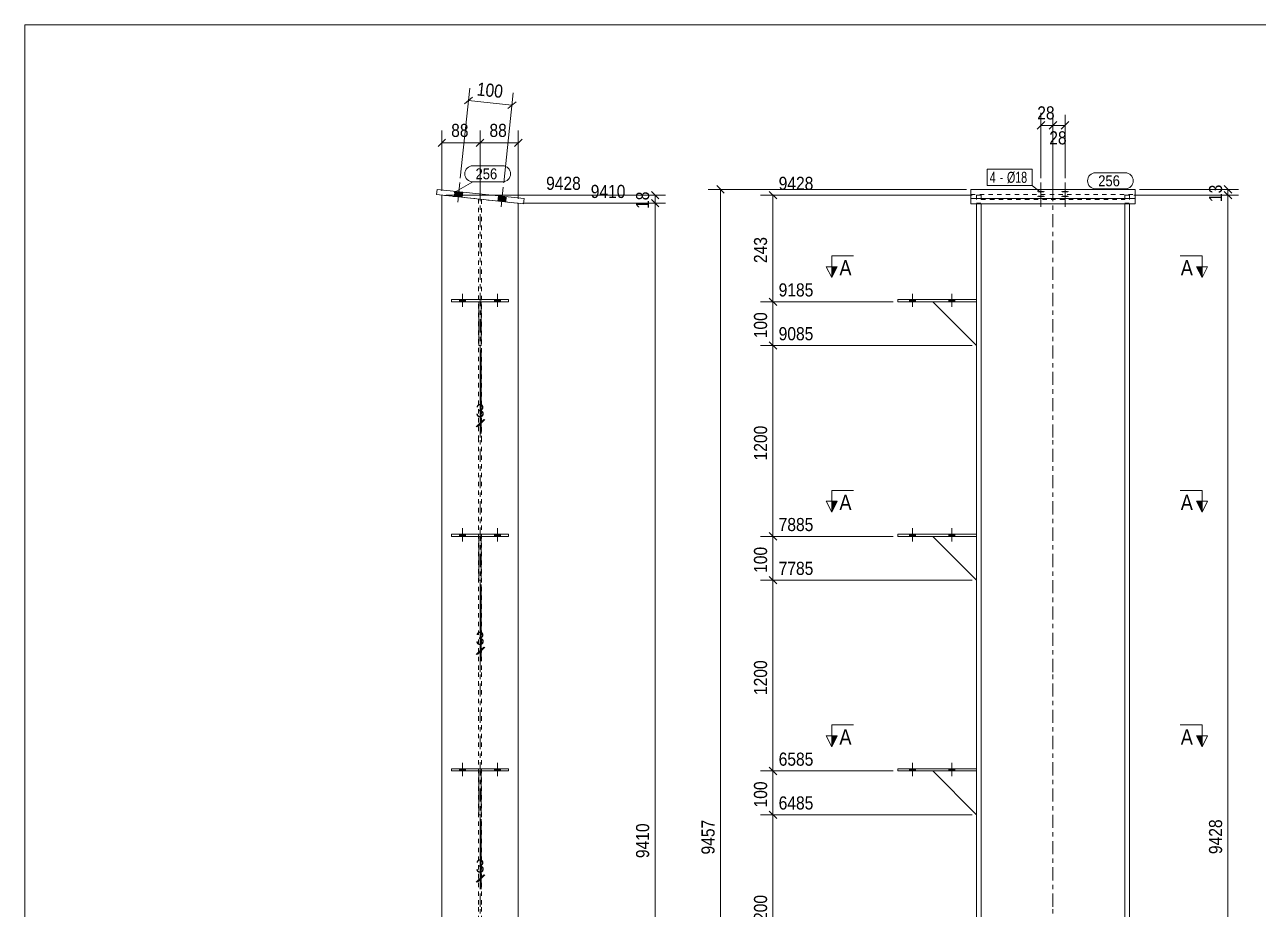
# Model space of a CAD drawing. Header units: millimetres. Extents: x 2 to 579, y 1 to 405.
# Drawn here: x 5 to 287, y 203 to 405 of the extents above; entities that cross this region are included whole.
import ezdxf

# ---------------------------------------------------------------- set-up
doc = ezdxf.new("R2010")
doc.units = ezdxf.units.MM
for name, pattern in [('XKITLINE00', [0]), ('XKITLINE01', [4, 1, -1, 1, -1]), ('XKITLINE03', [6, 3, -1, 1, -1])]:
    doc.linetypes.add(name, pattern=pattern)
for name, color, linetype, lineweight in [('Bolt', 3, 'Continuous', 0), ('BoltMark', 7, 'Continuous', 0), ('Dimensions', 7, 'Continuous', 0), ('DrawingSheet', 5, 'Continuous', 0), ('Part', 2, 'Continuous', 0), ('PartMark', 7, 'Continuous', 0), ('Section', 6, 'Continuous', 0)]:
    doc.layers.add(name, color=color, linetype=linetype, lineweight=lineweight)
doc.styles.add('ARIAL', font='ARIAL.TTF')
doc.styles.add('ARIAL_NARROW', font='ARIALN.TTF')

# ---------------------------------------------------------------- blocks, each defined once
blk = doc.blocks.new('*A2')
at = {"layer": 'Bolt'}
for points in [[(207.23, 341.73), (207.23, 342.23), (208.63, 342.23), (208.63, 341.73)], [(207.23, 341.73), (207.23, 342.23), (208.63, 342.23), (208.63, 341.73)], [(216.23, 341.73), (216.23, 342.23), (217.63, 342.23), (217.63, 341.73)], [(216.23, 341.73), (216.23, 342.23), (217.63, 342.23), (217.63, 341.73)]]:
    blk.add_hatch(color=3, dxfattribs=at).paths.add_polyline_path(points, flags=17)
at = {"layer": 'Bolt', "color": 3, "linetype": 'XKITLINE00', "lineweight": 0}
for p, q in [((207.23, 341.73), (207.23, 342.23)), ((207.23, 341.73), (207.23, 342.23)), ((207.93, 340.57), (207.93, 343.57)), ((207.93, 340.57), (207.93, 343.57)), ((208.63, 341.73), (208.63, 342.23)), ((208.63, 341.73), (208.63, 342.23)), ((216.23, 341.73), (216.23, 342.23)), ((216.23, 341.73), (216.23, 342.23)), ((216.93, 340.57), (216.93, 343.57)), ((216.93, 340.57), (216.93, 343.57)), ((217.63, 341.73), (217.63, 342.23)), ((217.63, 341.73), (217.63, 342.23))]:
    blk.add_line(p, q, dxfattribs=at)
blk = doc.blocks.new('*A3')
at = {"layer": 'Bolt'}
for points in [[(207.23, 288.15), (207.23, 288.65), (208.63, 288.65), (208.63, 288.15)], [(207.23, 288.15), (207.23, 288.65), (208.63, 288.65), (208.63, 288.15)], [(216.23, 288.15), (216.23, 288.65), (217.63, 288.65), (217.63, 288.15)], [(216.23, 288.15), (216.23, 288.65), (217.63, 288.65), (217.63, 288.15)]]:
    blk.add_hatch(color=3, dxfattribs=at).paths.add_polyline_path(points, flags=17)
at = {"layer": 'Bolt', "color": 3, "linetype": 'XKITLINE00', "lineweight": 0}
for p, q in [((207.23, 288.15), (207.23, 288.65)), ((207.23, 288.15), (207.23, 288.65)), ((207.93, 286.99), (207.93, 289.99)), ((207.93, 286.99), (207.93, 289.99)), ((208.63, 288.15), (208.63, 288.65)), ((208.63, 288.15), (208.63, 288.65)), ((216.23, 288.15), (216.23, 288.65)), ((216.23, 288.15), (216.23, 288.65)), ((216.93, 286.99), (216.93, 289.99)), ((216.93, 286.99), (216.93, 289.99)), ((217.63, 288.15), (217.63, 288.65)), ((217.63, 288.15), (217.63, 288.65))]:
    blk.add_line(p, q, dxfattribs=at)
blk = doc.blocks.new('*A4')
at = {"layer": 'Bolt'}
for points in [[(207.23, 234.57), (207.23, 235.07), (208.63, 235.07), (208.63, 234.57)], [(207.23, 234.57), (207.23, 235.07), (208.63, 235.07), (208.63, 234.57)], [(216.23, 234.57), (216.23, 235.07), (217.63, 235.07), (217.63, 234.57)], [(216.23, 234.57), (216.23, 235.07), (217.63, 235.07), (217.63, 234.57)]]:
    blk.add_hatch(color=3, dxfattribs=at).paths.add_polyline_path(points, flags=17)
at = {"layer": 'Bolt', "color": 3, "linetype": 'XKITLINE00', "lineweight": 0}
for p, q in [((207.23, 234.57), (207.23, 235.07)), ((207.23, 234.57), (207.23, 235.07)), ((207.93, 233.41), (207.93, 236.41)), ((207.93, 233.41), (207.93, 236.41)), ((208.63, 234.57), (208.63, 235.07)), ((208.63, 234.57), (208.63, 235.07)), ((216.23, 234.57), (216.23, 235.07)), ((216.23, 234.57), (216.23, 235.07)), ((216.93, 233.41), (216.93, 236.41)), ((216.93, 233.41), (216.93, 236.41)), ((217.63, 234.57), (217.63, 235.07)), ((217.63, 234.57), (217.63, 235.07))]:
    blk.add_line(p, q, dxfattribs=at)
blk = doc.blocks.new('*A7')
at = {"layer": 'Bolt'}
for points in [[(237.24, 366.7), (237.19, 366.7), (237.15, 366.7), (237.1, 366.7), (237.06, 366.7), (237.02, 366.7), (236.98, 366.71), (236.94, 366.71), (236.9, 366.71), (236.86, 366.72), (236.82, 366.72), (236.78, 366.73), (236.74, 366.73), (236.71, 366.74), (236.68, 366.74), (236.64, 366.75), (236.61, 366.75), (236.58, 366.76), (236.56, 366.76), (236.53, 366.77), (236.51, 366.78), (236.49, 366.78), (236.47, 366.79), (236.45, 366.8), (236.43, 366.81), (236.42, 366.81), (236.41, 366.82), (236.4, 366.83), (236.39, 366.84), (236.38, 366.85), (236.38, 366.85), (236.38, 366.86), (236.38, 366.87), (236.38, 366.88), (236.39, 366.89), (236.4, 366.9), (236.41, 366.9), (236.42, 366.91), (236.43, 366.92), (236.45, 366.93), (236.47, 366.93), (236.49, 366.94), (236.51, 366.95), (236.53, 366.95), (236.56, 366.96), (236.58, 366.97), (236.61, 366.97), (236.64, 366.98), (236.68, 366.99), (236.71, 366.99), (236.74, 367), (236.78, 367), (236.82, 367), (236.86, 367.01), (236.9, 367.01), (236.94, 367.02), (236.98, 367.02), (237.02, 367.02), (237.06, 367.02), (237.1, 367.02), (237.15, 367.03), (237.19, 367.03), (237.24, 367.03), (237.28, 367.03), (237.32, 367.03), (237.37, 367.03), (237.41, 367.03), (237.46, 367.02), (237.5, 367.02), (237.54, 367.02), (237.58, 367.02), (237.62, 367.02), (237.66, 367.01), (237.7, 367.01), (237.74, 367), (237.78, 367), (237.82, 367), (237.85, 366.99), (237.88, 366.99), (237.92, 366.98), (237.95, 366.97), (237.98, 366.97), (238, 366.96), (238.03, 366.95), (238.05, 366.95), (238.07, 366.94), (238.09, 366.93), (238.11, 366.93), (238.13, 366.92), (238.14, 366.91), (238.15, 366.9), (238.16, 366.9), (238.17, 366.89), (238.18, 366.88), (238.18, 366.87), (238.18, 366.86), (238.18, 366.85), (238.18, 366.85), (238.17, 366.84), (238.16, 366.83), (238.15, 366.82), (238.14, 366.81), (238.13, 366.81), (238.11, 366.8), (238.09, 366.79), (238.07, 366.78), (238.05, 366.78), (238.03, 366.77), (238, 366.76), (237.98, 366.76), (237.95, 366.75), (237.92, 366.75), (237.88, 366.74), (237.85, 366.74), (237.82, 366.73), (237.78, 366.73), (237.74, 366.72), (237.7, 366.72), (237.66, 366.71), (237.62, 366.71), (237.58, 366.71), (237.54, 366.7), (237.5, 366.7), (237.46, 366.7), (237.41, 366.7), (237.37, 366.7), (237.32, 366.7), (237.28, 366.7)], [(242.74, 366.7), (242.69, 366.7), (242.65, 366.7), (242.6, 366.7), (242.56, 366.7), (242.52, 366.7), (242.48, 366.71), (242.44, 366.71), (242.4, 366.71), (242.36, 366.72), (242.32, 366.72), (242.28, 366.73), (242.24, 366.73), (242.21, 366.74), (242.18, 366.74), (242.14, 366.75), (242.11, 366.75), (242.08, 366.76), (242.06, 366.76), (242.03, 366.77), (242.01, 366.78), (241.99, 366.78), (241.97, 366.79), (241.95, 366.8), (241.93, 366.81), (241.92, 366.81), (241.91, 366.82), (241.9, 366.83), (241.89, 366.84), (241.88, 366.85), (241.88, 366.85), (241.88, 366.86), (241.88, 366.87), (241.88, 366.88), (241.89, 366.89), (241.9, 366.9), (241.91, 366.9), (241.92, 366.91), (241.93, 366.92), (241.95, 366.93), (241.97, 366.93), (241.99, 366.94), (242.01, 366.95), (242.03, 366.95), (242.06, 366.96), (242.08, 366.97), (242.11, 366.97), (242.14, 366.98), (242.18, 366.99), (242.21, 366.99), (242.24, 367), (242.28, 367), (242.32, 367), (242.36, 367.01), (242.4, 367.01), (242.44, 367.02), (242.48, 367.02), (242.52, 367.02), (242.56, 367.02), (242.6, 367.02), (242.65, 367.03), (242.69, 367.03), (242.74, 367.03), (242.78, 367.03), (242.82, 367.03), (242.87, 367.03), (242.91, 367.03), (242.96, 367.02), (243, 367.02), (243.04, 367.02), (243.08, 367.02), (243.12, 367.02), (243.16, 367.01), (243.2, 367.01), (243.24, 367), (243.28, 367), (243.32, 367), (243.35, 366.99), (243.38, 366.99), (243.42, 366.98), (243.45, 366.97), (243.48, 366.97), (243.5, 366.96), (243.53, 366.95), (243.55, 366.95), (243.57, 366.94), (243.59, 366.93), (243.61, 366.93), (243.63, 366.92), (243.64, 366.91), (243.65, 366.9), (243.66, 366.9), (243.67, 366.89), (243.68, 366.88), (243.68, 366.87), (243.68, 366.86), (243.68, 366.85), (243.68, 366.85), (243.67, 366.84), (243.66, 366.83), (243.65, 366.82), (243.64, 366.81), (243.63, 366.81), (243.61, 366.8), (243.59, 366.79), (243.57, 366.78), (243.55, 366.78), (243.53, 366.77), (243.5, 366.76), (243.48, 366.76), (243.45, 366.75), (243.42, 366.75), (243.38, 366.74), (243.35, 366.74), (243.32, 366.73), (243.28, 366.73), (243.24, 366.72), (243.2, 366.72), (243.16, 366.71), (243.12, 366.71), (243.08, 366.71), (243.04, 366.7), (243, 366.7), (242.96, 366.7), (242.91, 366.7), (242.87, 366.7), (242.82, 366.7), (242.78, 366.7)], [(237.24, 365.65), (237.19, 365.65), (237.15, 365.65), (237.1, 365.65), (237.06, 365.65), (237.02, 365.65), (236.98, 365.66), (236.94, 365.66), (236.9, 365.66), (236.86, 365.67), (236.82, 365.67), (236.78, 365.67), (236.74, 365.68), (236.71, 365.68), (236.68, 365.69), (236.64, 365.69), (236.61, 365.7), (236.58, 365.71), (236.56, 365.71), (236.53, 365.72), (236.51, 365.73), (236.49, 365.73), (236.47, 365.74), (236.45, 365.75), (236.43, 365.76), (236.42, 365.77), (236.41, 365.77), (236.4, 365.78), (236.39, 365.79), (236.38, 365.8), (236.38, 365.81), (236.38, 365.81), (236.38, 365.82), (236.38, 365.83), (236.39, 365.84), (236.4, 365.85), (236.41, 365.85), (236.42, 365.86), (236.43, 365.87), (236.45, 365.88), (236.47, 365.89), (236.49, 365.89), (236.51, 365.9), (236.53, 365.91), (236.56, 365.91), (236.58, 365.92), (236.61, 365.93), (236.64, 365.93), (236.68, 365.94), (236.71, 365.94), (236.74, 365.95), (236.78, 365.95), (236.82, 365.96), (236.86, 365.96), (236.9, 365.97), (236.94, 365.97), (236.98, 365.97), (237.02, 365.97), (237.06, 365.98), (237.1, 365.98), (237.15, 365.98), (237.19, 365.98), (237.24, 365.98), (237.28, 365.98), (237.32, 365.98), (237.37, 365.98), (237.41, 365.98), (237.46, 365.98), (237.5, 365.98), (237.54, 365.97), (237.58, 365.97), (237.62, 365.97), (237.66, 365.97), (237.7, 365.96), (237.74, 365.96), (237.78, 365.95), (237.82, 365.95), (237.85, 365.94), (237.88, 365.94), (237.92, 365.93), (237.95, 365.93), (237.98, 365.92), (238, 365.91), (238.03, 365.91), (238.05, 365.9), (238.07, 365.89), (238.09, 365.89), (238.11, 365.88), (238.13, 365.87), (238.14, 365.86), (238.15, 365.85), (238.16, 365.85), (238.17, 365.84), (238.18, 365.83), (238.18, 365.82), (238.18, 365.81), (238.18, 365.81), (238.18, 365.8), (238.17, 365.79), (238.16, 365.78), (238.15, 365.77), (238.14, 365.77), (238.13, 365.76), (238.11, 365.75), (238.09, 365.74), (238.07, 365.73), (238.05, 365.73), (238.03, 365.72), (238, 365.71), (237.98, 365.71), (237.95, 365.7), (237.92, 365.69), (237.88, 365.69), (237.85, 365.68), (237.82, 365.68), (237.78, 365.67), (237.74, 365.67), (237.7, 365.67), (237.66, 365.66), (237.62, 365.66), (237.58, 365.66), (237.54, 365.65), (237.5, 365.65), (237.46, 365.65), (237.41, 365.65), (237.37, 365.65), (237.32, 365.65), (237.28, 365.65)], [(242.74, 365.65), (242.69, 365.65), (242.65, 365.65), (242.6, 365.65), (242.56, 365.65), (242.52, 365.65), (242.48, 365.66), (242.44, 365.66), (242.4, 365.66), (242.36, 365.67), (242.32, 365.67), (242.28, 365.67), (242.24, 365.68), (242.21, 365.68), (242.18, 365.69), (242.14, 365.69), (242.11, 365.7), (242.08, 365.71), (242.06, 365.71), (242.03, 365.72), (242.01, 365.73), (241.99, 365.73), (241.97, 365.74), (241.95, 365.75), (241.93, 365.76), (241.92, 365.77), (241.91, 365.77), (241.9, 365.78), (241.89, 365.79), (241.88, 365.8), (241.88, 365.81), (241.88, 365.81), (241.88, 365.82), (241.88, 365.83), (241.89, 365.84), (241.9, 365.85), (241.91, 365.85), (241.92, 365.86), (241.93, 365.87), (241.95, 365.88), (241.97, 365.89), (241.99, 365.89), (242.01, 365.9), (242.03, 365.91), (242.06, 365.91), (242.08, 365.92), (242.11, 365.93), (242.14, 365.93), (242.18, 365.94), (242.21, 365.94), (242.24, 365.95), (242.28, 365.95), (242.32, 365.96), (242.36, 365.96), (242.4, 365.97), (242.44, 365.97), (242.48, 365.97), (242.52, 365.97), (242.56, 365.98), (242.6, 365.98), (242.65, 365.98), (242.69, 365.98), (242.74, 365.98), (242.78, 365.98), (242.82, 365.98), (242.87, 365.98), (242.91, 365.98), (242.96, 365.98), (243, 365.98), (243.04, 365.97), (243.08, 365.97), (243.12, 365.97), (243.16, 365.97), (243.2, 365.96), (243.24, 365.96), (243.28, 365.95), (243.32, 365.95), (243.35, 365.94), (243.38, 365.94), (243.42, 365.93), (243.45, 365.93), (243.48, 365.92), (243.5, 365.91), (243.53, 365.91), (243.55, 365.9), (243.57, 365.89), (243.59, 365.89), (243.61, 365.88), (243.63, 365.87), (243.64, 365.86), (243.65, 365.85), (243.66, 365.85), (243.67, 365.84), (243.68, 365.83), (243.68, 365.82), (243.68, 365.81), (243.68, 365.81), (243.68, 365.8), (243.67, 365.79), (243.66, 365.78), (243.65, 365.77), (243.64, 365.77), (243.63, 365.76), (243.61, 365.75), (243.59, 365.74), (243.57, 365.73), (243.55, 365.73), (243.53, 365.72), (243.5, 365.71), (243.48, 365.71), (243.45, 365.7), (243.42, 365.69), (243.38, 365.69), (243.35, 365.68), (243.32, 365.68), (243.28, 365.67), (243.24, 365.67), (243.2, 365.67), (243.16, 365.66), (243.12, 365.66), (243.08, 365.66), (243.04, 365.65), (243, 365.65), (242.96, 365.65), (242.91, 365.65), (242.87, 365.65), (242.82, 365.65), (242.78, 365.65)]]:
    blk.add_hatch(color=3, dxfattribs=at).paths.add_polyline_path(points, flags=17)
at = {"layer": 'Bolt', "color": 3, "linetype": 'XKITLINE00', "lineweight": 0}
for p, q in [((237.28, 368.93), (237.28, 364.45)), ((237.28, 367.88), (237.28, 363.4)), ((242.78, 368.93), (242.78, 364.45)), ((242.78, 367.88), (242.78, 363.4))]:
    blk.add_line(p, q, dxfattribs=at)
blk = doc.blocks.new('*A9')
at = {"layer": 'Part'}
blk.add_hatch(color=2, dxfattribs=at).paths.add_polyline_path([(221.73, 97.72), (223.33, 97.72), (222.53, 96.32)], flags=17)
at = {"layer": 'Part', "color": 7, "linetype": 'XKITLINE03', "lineweight": 0}
for p, q in [((240.03, 310.73), (240.03, 375.14)), ((240.03, 257.15), (240.03, 310.63)), ((240.03, 203.57), (240.03, 257.05)), ((240.03, 149.99), (240.03, 203.47)), ((240.03, 96.41), (240.03, 149.89)), ((240.03, 64.01), (240.03, 96.31))]:
    blk.add_line(p, q, dxfattribs=at)
at = {"layer": 'Part', "color": 7, "linetype": 'XKITLINE01', "lineweight": 0}
for p, q in [((222.53, 366.07), (222.53, 364.1)), ((222.53, 366.07), (223.63, 366.07)), ((222.53, 364.22), (223.63, 364.22)), ((223.63, 366.07), (223.63, 364.1)), ((223.63, 365.18), (256.43, 365.18)), ((223.63, 365.11), (256.43, 365.11)), ((256.43, 366.07), (256.43, 364.1)), ((256.43, 366.07), (257.53, 366.07)), ((256.43, 364.22), (257.53, 364.22)), ((257.53, 366.07), (257.53, 364.1)), ((257.53, 74.01), (222.53, 74.01))]:
    blk.add_line(p, q, dxfattribs=at)
at = {"layer": 'Part', "color": 2, "linetype": 'XKITLINE00', "lineweight": 0}
for p, q in [((222.53, 364.1), (222.53, 310.73)), ((223.63, 364.1), (223.63, 310.73)), ((256.43, 364.1), (256.43, 310.73)), ((257.53, 364.1), (257.53, 310.73)), ((222.53, 310.63), (222.53, 257.15)), ((223.63, 310.63), (223.63, 257.15)), ((256.43, 310.63), (256.43, 257.15)), ((257.53, 310.63), (257.53, 257.15)), ((222.53, 257.05), (222.53, 203.57)), ((223.63, 257.05), (223.63, 203.57)), ((256.43, 257.05), (256.43, 203.57)), ((257.53, 257.05), (257.53, 203.57)), ((222.53, 203.47), (222.53, 149.99)), ((223.63, 203.47), (223.63, 149.99)), ((256.43, 203.47), (256.43, 149.99)), ((257.53, 203.47), (257.53, 149.99)), ((222.53, 149.89), (222.53, 96.41)), ((223.63, 149.89), (223.63, 96.41)), ((256.43, 149.89), (256.43, 96.41)), ((257.53, 149.89), (257.53, 96.41)), ((222.53, 96.32), (221.73, 97.72)), ((221.73, 97.72), (223.33, 97.72)), ((223.33, 97.72), (222.53, 96.32)), ((222.53, 96.31), (222.53, 74.01)), ((223.63, 96.31), (223.63, 74.01)), ((256.43, 96.31), (256.43, 74.01)), ((257.53, 96.31), (257.53, 74.01))]:
    blk.add_line(p, q, dxfattribs=at)
blk.add_circle((222.53, 97.22), 1, dxfattribs=at)
blk = doc.blocks.new('*A10')
at = {"layer": 'Part', "color": 2, "linetype": 'XKITLINE00', "lineweight": 0}
blk.add_line((212.53, 341.73), (222.53, 331.73), dxfattribs=at)
at = {"layer": 'Part', "color": 7, "linetype": 'XKITLINE01', "lineweight": 0}
for p, q in [((222.53, 341.73), (212.53, 341.73)), ((222.53, 331.73), (222.53, 341.73))]:
    blk.add_line(p, q, dxfattribs=at)
blk = doc.blocks.new('*A11')
at = {"layer": 'Part', "color": 2, "linetype": 'XKITLINE00', "lineweight": 0}
for p, q in [((222.53, 342.23), (204.53, 342.23)), ((204.53, 342.23), (204.53, 341.73)), ((222.53, 341.73), (204.53, 341.73))]:
    blk.add_line(p, q, dxfattribs=at)
at = {"layer": 'Part', "color": 7, "linetype": 'XKITLINE01', "lineweight": 0}
blk.add_line((222.53, 342.23), (222.53, 341.73), dxfattribs=at)
blk = doc.blocks.new('*A12')
at = {"layer": 'Part', "color": 2, "linetype": 'XKITLINE00', "lineweight": 0}
blk.add_line((212.53, 288.15), (222.53, 278.15), dxfattribs=at)
at = {"layer": 'Part', "color": 7, "linetype": 'XKITLINE01', "lineweight": 0}
for p, q in [((222.53, 288.15), (212.53, 288.15)), ((222.53, 278.15), (222.53, 288.15))]:
    blk.add_line(p, q, dxfattribs=at)
blk = doc.blocks.new('*A13')
at = {"layer": 'Part', "color": 2, "linetype": 'XKITLINE00', "lineweight": 0}
for p, q in [((222.53, 288.65), (204.53, 288.65)), ((204.53, 288.65), (204.53, 288.15)), ((222.53, 288.15), (204.53, 288.15))]:
    blk.add_line(p, q, dxfattribs=at)
at = {"layer": 'Part', "color": 7, "linetype": 'XKITLINE01', "lineweight": 0}
blk.add_line((222.53, 288.65), (222.53, 288.15), dxfattribs=at)
blk = doc.blocks.new('*A14')
at = {"layer": 'Part', "color": 2, "linetype": 'XKITLINE00', "lineweight": 0}
blk.add_line((212.53, 234.57), (222.53, 224.57), dxfattribs=at)
at = {"layer": 'Part', "color": 7, "linetype": 'XKITLINE01', "lineweight": 0}
for p, q in [((222.53, 234.57), (212.53, 234.57)), ((222.53, 224.57), (222.53, 234.57))]:
    blk.add_line(p, q, dxfattribs=at)
blk = doc.blocks.new('*A15')
at = {"layer": 'Part', "color": 2, "linetype": 'XKITLINE00', "lineweight": 0}
for p, q in [((222.53, 235.07), (204.53, 235.07)), ((204.53, 235.07), (204.53, 234.57)), ((222.53, 234.57), (204.53, 234.57))]:
    blk.add_line(p, q, dxfattribs=at)
at = {"layer": 'Part', "color": 7, "linetype": 'XKITLINE01', "lineweight": 0}
blk.add_line((222.53, 235.07), (222.53, 234.57), dxfattribs=at)
blk = doc.blocks.new('*A20')
at = {"layer": 'Part', "color": 2, "linetype": 'XKITLINE00', "lineweight": 0}
for p, q in [((221.28, 364.1), (221.28, 367.39)), ((258.78, 367.39), (221.28, 367.39)), ((258.78, 367.39), (258.78, 364.1)), ((221.28, 365.29), (258.78, 365.29)), ((258.78, 364.1), (221.28, 364.1))]:
    blk.add_line(p, q, dxfattribs=at)
at = {"layer": 'Part', "color": 7, "linetype": 'XKITLINE01', "lineweight": 0}
blk.add_line((221.28, 366.19), (258.78, 366.19), dxfattribs=at)
blk = doc.blocks.new('*A22')
at = {"layer": 'Bolt'}
for points in [[(105.78, 342.23), (105.78, 341.73), (104.38, 341.73), (104.38, 342.23)], [(105.78, 342.23), (105.78, 341.73), (104.38, 341.73), (104.38, 342.23)], [(113.78, 342.23), (113.78, 341.73), (112.38, 341.73), (112.38, 342.23)], [(113.78, 342.23), (113.78, 341.73), (112.38, 341.73), (112.38, 342.23)]]:
    blk.add_hatch(color=3, dxfattribs=at).paths.add_polyline_path(points, flags=17)
at = {"layer": 'Bolt', "color": 3, "linetype": 'XKITLINE00', "lineweight": 0}
for p, q in [((104.38, 341.73), (104.38, 342.23)), ((104.38, 341.73), (104.38, 342.23)), ((105.08, 340.57), (105.08, 343.57)), ((105.08, 340.57), (105.08, 343.57)), ((105.78, 341.73), (105.78, 342.23)), ((105.78, 341.73), (105.78, 342.23)), ((112.38, 341.73), (112.38, 342.23)), ((112.38, 341.73), (112.38, 342.23)), ((113.08, 340.57), (113.08, 343.57)), ((113.08, 340.57), (113.08, 343.57)), ((113.78, 341.73), (113.78, 342.23)), ((113.78, 341.73), (113.78, 342.23))]:
    blk.add_line(p, q, dxfattribs=at)
blk = doc.blocks.new('*A23')
at = {"layer": 'Bolt'}
for points in [[(105.78, 288.65), (105.78, 288.15), (104.38, 288.15), (104.38, 288.65)], [(105.78, 288.65), (105.78, 288.15), (104.38, 288.15), (104.38, 288.65)], [(113.78, 288.65), (113.78, 288.15), (112.38, 288.15), (112.38, 288.65)], [(113.78, 288.65), (113.78, 288.15), (112.38, 288.15), (112.38, 288.65)]]:
    blk.add_hatch(color=3, dxfattribs=at).paths.add_polyline_path(points, flags=17)
at = {"layer": 'Bolt', "color": 3, "linetype": 'XKITLINE00', "lineweight": 0}
for p, q in [((104.38, 288.15), (104.38, 288.65)), ((104.38, 288.15), (104.38, 288.65)), ((105.08, 286.99), (105.08, 289.99)), ((105.08, 286.99), (105.08, 289.99)), ((105.78, 288.15), (105.78, 288.65)), ((105.78, 288.15), (105.78, 288.65)), ((112.38, 288.15), (112.38, 288.65)), ((112.38, 288.15), (112.38, 288.65)), ((113.08, 286.99), (113.08, 289.99)), ((113.08, 286.99), (113.08, 289.99)), ((113.78, 288.15), (113.78, 288.65)), ((113.78, 288.15), (113.78, 288.65))]:
    blk.add_line(p, q, dxfattribs=at)
blk = doc.blocks.new('*A24')
at = {"layer": 'Bolt'}
for points in [[(105.78, 235.07), (105.78, 234.57), (104.38, 234.57), (104.38, 235.07)], [(105.78, 235.07), (105.78, 234.57), (104.38, 234.57), (104.38, 235.07)], [(113.78, 235.07), (113.78, 234.57), (112.38, 234.57), (112.38, 235.07)], [(113.78, 235.07), (113.78, 234.57), (112.38, 234.57), (112.38, 235.07)]]:
    blk.add_hatch(color=3, dxfattribs=at).paths.add_polyline_path(points, flags=17)
at = {"layer": 'Bolt', "color": 3, "linetype": 'XKITLINE00', "lineweight": 0}
for p, q in [((104.38, 234.57), (104.38, 235.07)), ((104.38, 234.57), (104.38, 235.07)), ((105.08, 233.41), (105.08, 236.41)), ((105.08, 233.41), (105.08, 236.41)), ((105.78, 234.57), (105.78, 235.07)), ((105.78, 234.57), (105.78, 235.07)), ((112.38, 234.57), (112.38, 235.07)), ((112.38, 234.57), (112.38, 235.07)), ((113.08, 233.41), (113.08, 236.41)), ((113.08, 233.41), (113.08, 236.41)), ((113.78, 234.57), (113.78, 235.07)), ((113.78, 234.57), (113.78, 235.07))]:
    blk.add_line(p, q, dxfattribs=at)
blk = doc.blocks.new('*A27')
at = {"layer": 'Bolt'}
for points in [[(105.13, 366.77), (105, 365.58), (103.21, 365.76), (103.34, 366.96)], [(105.13, 366.77), (105, 365.58), (103.21, 365.76), (103.34, 366.96)], [(115.07, 365.72), (114.95, 364.53), (113.16, 364.71), (113.28, 365.91)], [(115.07, 365.72), (114.95, 364.53), (113.16, 364.71), (113.28, 365.91)]]:
    blk.add_hatch(color=3, dxfattribs=at).paths.add_polyline_path(points, flags=17)
at = {"layer": 'Bolt', "color": 3, "linetype": 'XKITLINE00', "lineweight": 0}
for p, q in [((103.34, 366.96), (103.21, 365.76)), ((103.34, 366.96), (103.21, 365.76)), ((104.45, 368.93), (103.98, 364.45)), ((104.45, 368.93), (103.98, 364.45)), ((105.13, 366.77), (105, 365.58)), ((105.13, 366.77), (105, 365.58)), ((114.4, 367.88), (113.92, 363.4)), ((114.4, 367.88), (113.92, 363.4)), ((113.28, 365.91), (113.16, 364.71)), ((113.28, 365.91), (113.16, 364.71)), ((115.07, 365.72), (114.95, 364.53)), ((115.07, 365.72), (114.95, 364.53))]:
    blk.add_line(p, q, dxfattribs=at)
blk = doc.blocks.new('*A29')
at = {"layer": 'Part'}
blk.add_hatch(color=2, dxfattribs=at).paths.add_polyline_path([(108.28, 97.72), (109.88, 97.72), (109.08, 96.32)], flags=17)
at = {"layer": 'Part', "color": 7, "linetype": 'XKITLINE03', "lineweight": 0}
for p, q in [((109.08, 310.73), (109.08, 375.14)), ((109.08, 257.15), (109.08, 310.63)), ((109.08, 203.57), (109.08, 257.05)), ((109.08, 149.99), (109.08, 203.47)), ((109.08, 96.41), (109.08, 149.89)), ((109.08, 64.01), (109.08, 96.31))]:
    blk.add_line(p, q, dxfattribs=at)
at = {"layer": 'Part', "color": 2, "linetype": 'XKITLINE00', "lineweight": 0}
for p, q in [((100.33, 310.73), (100.33, 366.07)), ((117.83, 310.73), (117.83, 364.22)), ((100.33, 257.15), (100.33, 310.63)), ((117.83, 257.15), (117.83, 310.63)), ((100.33, 203.57), (100.33, 257.05)), ((117.83, 203.57), (117.83, 257.05)), ((100.33, 149.99), (100.33, 203.47)), ((117.83, 149.99), (117.83, 203.47)), ((100.33, 96.41), (100.33, 149.89)), ((117.83, 96.41), (117.83, 149.89)), ((100.33, 74.01), (100.33, 96.31)), ((109.08, 96.32), (108.28, 97.72)), ((108.28, 97.72), (109.88, 97.72)), ((109.88, 97.72), (109.08, 96.32)), ((117.83, 74.01), (117.83, 96.31))]:
    blk.add_line(p, q, dxfattribs=at)
at = {"layer": 'Part', "color": 7, "linetype": 'XKITLINE01', "lineweight": 0}
for p, q in [((117.83, 364.22), (100.33, 366.07)), ((108.73, 365.18), (108.73, 310.73)), ((109.43, 365.11), (109.43, 310.73)), ((108.73, 310.63), (108.73, 257.15)), ((109.43, 310.63), (109.43, 257.15)), ((108.73, 257.05), (108.73, 203.57)), ((109.43, 257.05), (109.43, 203.57)), ((108.73, 203.47), (108.73, 149.99)), ((109.43, 203.47), (109.43, 149.99)), ((108.73, 149.89), (108.73, 96.41)), ((109.43, 149.89), (109.43, 96.41)), ((108.73, 96.31), (108.73, 74.01)), ((109.43, 96.31), (109.43, 74.01)), ((100.33, 74.01), (117.83, 74.01))]:
    blk.add_line(p, q, dxfattribs=at)
at = {"layer": 'Part', "color": 2, "linetype": 'XKITLINE00', "lineweight": 0}
blk.add_circle((109.08, 97.22), 1, dxfattribs=at)
blk = doc.blocks.new('*A30')
at = {"layer": 'Part', "color": 2, "linetype": 'XKITLINE00', "lineweight": 0}
for p, q in [((108.83, 331.73), (108.83, 341.73)), ((109.33, 331.73), (109.33, 341.73)), ((108.83, 331.73), (109.33, 331.73))]:
    blk.add_line(p, q, dxfattribs=at)
at = {"layer": 'Part', "color": 7, "linetype": 'XKITLINE01', "lineweight": 0}
for p, q in [((108.83, 341.73), (109.33, 341.73)), ((109.33, 341.73), (108.83, 341.73))]:
    blk.add_line(p, q, dxfattribs=at)
blk = doc.blocks.new('*A31')
at = {"layer": 'Part', "color": 2, "linetype": 'XKITLINE00', "lineweight": 0}
for p, q in [((102.58, 342.23), (115.58, 342.23)), ((102.58, 341.73), (102.58, 342.23)), ((115.58, 341.73), (102.58, 341.73)), ((115.58, 342.23), (115.58, 341.73))]:
    blk.add_line(p, q, dxfattribs=at)
blk = doc.blocks.new('*A32')
at = {"layer": 'Part', "color": 2, "linetype": 'XKITLINE00', "lineweight": 0}
for p, q in [((108.83, 278.15), (108.83, 288.15)), ((109.33, 278.15), (109.33, 288.15)), ((108.83, 278.15), (109.33, 278.15))]:
    blk.add_line(p, q, dxfattribs=at)
at = {"layer": 'Part', "color": 7, "linetype": 'XKITLINE01', "lineweight": 0}
for p, q in [((108.83, 288.15), (109.33, 288.15)), ((109.33, 288.15), (108.83, 288.15))]:
    blk.add_line(p, q, dxfattribs=at)
blk = doc.blocks.new('*A33')
at = {"layer": 'Part', "color": 2, "linetype": 'XKITLINE00', "lineweight": 0}
for p, q in [((102.58, 288.65), (115.58, 288.65)), ((102.58, 288.15), (102.58, 288.65)), ((115.58, 288.15), (102.58, 288.15)), ((115.58, 288.65), (115.58, 288.15))]:
    blk.add_line(p, q, dxfattribs=at)
blk = doc.blocks.new('*A34')
at = {"layer": 'Part', "color": 2, "linetype": 'XKITLINE00', "lineweight": 0}
for p, q in [((108.83, 224.57), (108.83, 234.57)), ((109.33, 224.57), (109.33, 234.57)), ((108.83, 224.57), (109.33, 224.57))]:
    blk.add_line(p, q, dxfattribs=at)
at = {"layer": 'Part', "color": 7, "linetype": 'XKITLINE01', "lineweight": 0}
for p, q in [((108.83, 234.57), (109.33, 234.57)), ((109.33, 234.57), (108.83, 234.57))]:
    blk.add_line(p, q, dxfattribs=at)
blk = doc.blocks.new('*A35')
at = {"layer": 'Part', "color": 2, "linetype": 'XKITLINE00', "lineweight": 0}
for p, q in [((102.58, 235.07), (115.58, 235.07)), ((102.58, 234.57), (102.58, 235.07)), ((115.58, 234.57), (102.58, 234.57)), ((115.58, 235.07), (115.58, 234.57))]:
    blk.add_line(p, q, dxfattribs=at)
blk = doc.blocks.new('*A40')
at = {"layer": 'Part', "color": 2, "linetype": 'XKITLINE00', "lineweight": 0}
for p, q in [((99.26, 367.39), (99.14, 366.19)), ((99.26, 367.39), (119.15, 365.29)), ((99.14, 366.19), (119.02, 364.1)), ((119.15, 365.29), (119.02, 364.1))]:
    blk.add_line(p, q, dxfattribs=at)
blk = doc.blocks.new('*A46')
at = {"layer": 'DrawingSheet', "color": 5, "linetype": 'XKITLINE00', "lineweight": 0}
for p, q in [((579, 405), (5, 405)), ((5, 405), (5, 5))]:
    blk.add_line(p, q, dxfattribs=at)
blk = doc.blocks.new('*A54')
at = {"layer": 'Dimensions', "color": 7, "linetype": 'XKITLINE00', "lineweight": 0}
for p, q in [((220.28, 367.39), (161.18, 367.39)), ((163.18, 368.24), (164.88, 366.54)), ((164.03, 72.51), (164.03, 367.39)), ((163.18, 73.36), (164.88, 71.66)), ((220.03, 72.51), (161.18, 72.51))]:
    blk.add_line(p, q, dxfattribs=at)
at = {"layer": 'Dimensions', "color": 3}
for p in [(164.03, 367.39), (164.03, 72.51)]:
    blk.add_point(p, dxfattribs=at)
at = {"layer": 'Dimensions', "color": 3, "style": 'ARIAL', "width": 0.85}
blk.add_text('9457', height=3, rotation=90.0002, dxfattribs=at).set_placement((162.68, 215.5))
blk = doc.blocks.new('*A56')
at = {"layer": 'Dimensions', "color": 7, "linetype": 'XKITLINE00', "lineweight": 0}
for p, q in [((279.18, 366.92), (280.88, 365.22)), ((258.53, 366.07), (282.43, 366.07)), ((280.03, 74.01), (280.03, 366.07)), ((258.53, 74.01), (282.43, 74.01)), ((279.18, 74.86), (280.88, 73.16))]:
    blk.add_line(p, q, dxfattribs=at)
at = {"layer": 'Dimensions', "color": 3}
for p in [(280.03, 366.07), (280.03, 74.01)]:
    blk.add_point(p, dxfattribs=at)
at = {"layer": 'Dimensions', "color": 3, "style": 'ARIAL', "width": 0.85}
blk.add_text('9428', height=3, rotation=90.0002, dxfattribs=at).set_placement((278.68, 215.59))
blk = doc.blocks.new('*A57')
at = {"layer": 'Dimensions', "color": 7, "linetype": 'XKITLINE00', "lineweight": 0}
for p, q in [((259.78, 367.39), (282.43, 367.39)), ((279.18, 368.24), (280.88, 366.54)), ((279.18, 366.92), (280.88, 365.22)), ((280.03, 366.07), (280.03, 367.39)), ((258.53, 366.07), (282.43, 366.07))]:
    blk.add_line(p, q, dxfattribs=at)
at = {"layer": 'Dimensions', "color": 3}
for p in [(280.03, 367.39), (280.03, 366.07)]:
    blk.add_point(p, dxfattribs=at)
at = {"layer": 'Dimensions', "color": 3, "style": 'ARIAL', "width": 0.85}
blk.add_text('13', height=3, rotation=90.0002, dxfattribs=at).set_placement((278.68, 364.5))
blk = doc.blocks.new('*A62')
at = {"layer": 'Dimensions', "color": 7, "linetype": 'XKITLINE00', "lineweight": 0}
for p, q in [((221.53, 224.57), (173.18, 224.57)), ((175.18, 225.42), (176.88, 223.72)), ((176.03, 180.99), (176.03, 224.57)), ((203.53, 180.99), (173.18, 180.99)), ((175.18, 181.84), (176.88, 180.14))]:
    blk.add_line(p, q, dxfattribs=at)
at = {"layer": 'Dimensions', "color": 3}
for p in [(176.03, 224.57), (176.03, 180.99)]:
    blk.add_point(p, dxfattribs=at)
at = {"layer": 'Dimensions', "color": 3, "style": 'ARIAL', "width": 0.85}
blk.add_text('6485', height=3, dxfattribs=at).set_placement((177.33, 225.77))
blk.add_text('1200', height=3, rotation=90.0002, dxfattribs=at).set_placement((174.68, 198.33))
blk = doc.blocks.new('*A63')
at = {"layer": 'Dimensions', "color": 7, "linetype": 'XKITLINE00', "lineweight": 0}
for p, q in [((203.53, 234.57), (173.18, 234.57)), ((175.18, 235.42), (176.88, 233.72)), ((176.03, 224.57), (176.03, 234.57)), ((221.53, 224.57), (173.18, 224.57)), ((175.18, 225.42), (176.88, 223.72))]:
    blk.add_line(p, q, dxfattribs=at)
at = {"layer": 'Dimensions', "color": 3}
for p in [(176.03, 234.57), (176.03, 224.57)]:
    blk.add_point(p, dxfattribs=at)
at = {"layer": 'Dimensions', "color": 3, "style": 'ARIAL', "width": 0.85}
blk.add_text('6585', height=3, dxfattribs=at).set_placement((177.33, 235.77))
blk.add_text('100', height=3, rotation=90.0002, dxfattribs=at).set_placement((174.68, 226.23))
blk = doc.blocks.new('*A64')
at = {"layer": 'Dimensions', "color": 7, "linetype": 'XKITLINE00', "lineweight": 0}
for p, q in [((221.53, 278.15), (173.18, 278.15)), ((175.18, 279), (176.88, 277.3)), ((176.03, 234.57), (176.03, 278.15)), ((203.53, 234.57), (173.18, 234.57)), ((175.18, 235.42), (176.88, 233.72))]:
    blk.add_line(p, q, dxfattribs=at)
at = {"layer": 'Dimensions', "color": 3}
for p in [(176.03, 278.15), (176.03, 234.57)]:
    blk.add_point(p, dxfattribs=at)
at = {"layer": 'Dimensions', "color": 3, "style": 'ARIAL', "width": 0.85}
blk.add_text('7785', height=3, dxfattribs=at).set_placement((177.33, 279.35))
blk.add_text('1200', height=3, rotation=90.0002, dxfattribs=at).set_placement((174.68, 251.91))
blk = doc.blocks.new('*A65')
at = {"layer": 'Dimensions', "color": 7, "linetype": 'XKITLINE00', "lineweight": 0}
for p, q in [((203.53, 288.15), (173.18, 288.15)), ((175.18, 289), (176.88, 287.3)), ((176.03, 278.15), (176.03, 288.15)), ((221.53, 278.15), (173.18, 278.15)), ((175.18, 279), (176.88, 277.3))]:
    blk.add_line(p, q, dxfattribs=at)
at = {"layer": 'Dimensions', "color": 3}
for p in [(176.03, 288.15), (176.03, 278.15)]:
    blk.add_point(p, dxfattribs=at)
at = {"layer": 'Dimensions', "color": 3, "style": 'ARIAL', "width": 0.85}
blk.add_text('7885', height=3, dxfattribs=at).set_placement((177.33, 289.35))
blk.add_text('100', height=3, rotation=90.0002, dxfattribs=at).set_placement((174.68, 279.81))
blk = doc.blocks.new('*A66')
at = {"layer": 'Dimensions', "color": 7, "linetype": 'XKITLINE00', "lineweight": 0}
for p, q in [((221.53, 331.73), (173.18, 331.73)), ((175.18, 332.58), (176.88, 330.88)), ((176.03, 288.15), (176.03, 331.73)), ((203.53, 288.15), (173.18, 288.15)), ((175.18, 289), (176.88, 287.3))]:
    blk.add_line(p, q, dxfattribs=at)
at = {"layer": 'Dimensions', "color": 3}
for p in [(176.03, 331.73), (176.03, 288.15)]:
    blk.add_point(p, dxfattribs=at)
at = {"layer": 'Dimensions', "color": 3, "style": 'ARIAL', "width": 0.85}
blk.add_text('9085', height=3, dxfattribs=at).set_placement((177.33, 332.93))
blk.add_text('1200', height=3, rotation=90.0002, dxfattribs=at).set_placement((174.68, 305.49))
blk = doc.blocks.new('*A67')
at = {"layer": 'Dimensions', "color": 7, "linetype": 'XKITLINE00', "lineweight": 0}
for p, q in [((203.53, 341.73), (173.18, 341.73)), ((175.18, 342.58), (176.88, 340.88)), ((176.03, 331.73), (176.03, 341.73)), ((221.53, 331.73), (173.18, 331.73)), ((175.18, 332.58), (176.88, 330.88))]:
    blk.add_line(p, q, dxfattribs=at)
at = {"layer": 'Dimensions', "color": 3}
for p in [(176.03, 341.73), (176.03, 331.73)]:
    blk.add_point(p, dxfattribs=at)
at = {"layer": 'Dimensions', "color": 3, "style": 'ARIAL', "width": 0.85}
blk.add_text('9185', height=3, dxfattribs=at).set_placement((177.33, 342.93))
blk.add_text('100', height=3, rotation=90.0002, dxfattribs=at).set_placement((174.68, 333.39))
blk = doc.blocks.new('*A68')
at = {"layer": 'Dimensions', "color": 7, "linetype": 'XKITLINE00', "lineweight": 0}
for p, q in [((175.18, 366.92), (176.88, 365.22)), ((221.53, 366.07), (173.18, 366.07)), ((176.03, 341.73), (176.03, 366.07)), ((203.53, 341.73), (173.18, 341.73)), ((175.18, 342.58), (176.88, 340.88))]:
    blk.add_line(p, q, dxfattribs=at)
at = {"layer": 'Dimensions', "color": 3}
for p in [(176.03, 366.07), (176.03, 341.73)]:
    blk.add_point(p, dxfattribs=at)
at = {"layer": 'Dimensions', "color": 3, "style": 'ARIAL', "width": 0.85}
blk.add_text('9428', height=3, dxfattribs=at).set_placement((177.33, 367.27))
blk.add_text('243', height=3, rotation=90.0002, dxfattribs=at).set_placement((174.68, 350.56))
blk = doc.blocks.new('*A71')
at = {"layer": 'Dimensions', "color": 7, "linetype": 'XKITLINE00', "lineweight": 0}
for p, q in [((237.28, 369.93), (237.28, 384.86)), ((240.03, 366.18), (240.03, 384.86)), ((238.13, 382.86), (236.43, 381.16)), ((237.28, 382.01), (240.03, 382.01)), ((240.88, 382.86), (239.18, 381.16))]:
    blk.add_line(p, q, dxfattribs=at)
at = {"layer": 'Dimensions', "color": 3}
for p in [(237.28, 382.01), (240.03, 382.01)]:
    blk.add_point(p, dxfattribs=at)
at = {"layer": 'Dimensions', "color": 3, "style": 'ARIAL', "width": 0.85}
blk.add_text('28', height=3, dxfattribs=at).set_placement((236.43, 383.36))
blk = doc.blocks.new('*A72')
at = {"layer": 'Dimensions', "color": 7, "linetype": 'XKITLINE00', "lineweight": 0}
for p, q in [((240.03, 366.18), (240.03, 384.41)), ((242.78, 369.93), (242.78, 384.41)), ((240.88, 382.86), (239.18, 381.16)), ((240.03, 382.01), (242.78, 382.01)), ((243.63, 382.86), (241.93, 381.16))]:
    blk.add_line(p, q, dxfattribs=at)
at = {"layer": 'Dimensions', "color": 3}
for p in [(240.03, 382.01), (242.78, 382.01)]:
    blk.add_point(p, dxfattribs=at)
at = {"layer": 'Dimensions', "color": 3, "style": 'ARIAL', "width": 0.85}
blk.add_text('28', height=3, dxfattribs=at).set_placement((239.18, 377.66))
blk = doc.blocks.new('*A73')
at = {"layer": 'BoltMark', "color": 7, "linetype": 'XKITLINE00', "lineweight": 0}
for p, q in [((224.98, 372), (235.28, 372)), ((224.98, 368.3), (224.98, 372)), ((235.28, 368.3), (235.28, 372)), ((224.98, 368.3), (235.28, 368.3)), ((237.28, 366.69), (235.28, 368.3))]:
    blk.add_line(p, q, dxfattribs=at)
at = {"layer": 'BoltMark', "color": 3, "style": 'ARIAL_NARROW', "width": 0.85}
for s, p in [('4', (225.58, 368.9)), ('-', (227.85, 368.9)), ('Ø18', (229.51, 368.9))]:
    blk.add_text(s, height=2.5, dxfattribs=at).set_placement(p)
blk = doc.blocks.new('*A75')
at = {"layer": 'PartMark', "color": 7, "linetype": 'XKITLINE00', "lineweight": 0}
for p, q in [((249.77, 371.19), (256.53, 371.19)), ((249.77, 367.49), (256.53, 367.49))]:
    blk.add_line(p, q, dxfattribs=at)
for centre, start, end in [((249.77, 369.34), 90, 270), ((256.53, 369.34), 270, 90)]:
    blk.add_arc(centre, 1.85, start, end, dxfattribs=at)
at = {"layer": 'PartMark', "color": 3, "style": 'ARIAL', "width": 0.85}
blk.add_text('256', height=2.5, dxfattribs=at).set_placement((250.37, 368.09))
blk = doc.blocks.new('*A79')
at = {"layer": 'Section'}
for points in [[(190.71, 242.57), (189.46, 240.07), (189.46, 242.57)], [(274.1, 242.57), (274.1, 240.07), (272.85, 242.57)]]:
    blk.add_hatch(color=3, dxfattribs=at).paths.add_polyline_path(points, flags=17)
at = {"layer": 'Section', "color": 3, "linetype": 'XKITLINE00', "lineweight": 0}
for p, q in [((189.46, 240.07), (188.21, 242.57)), ((190.71, 242.57), (188.21, 242.57)), ((189.46, 240.07), (190.71, 242.57)), ((272.85, 242.57), (275.35, 242.57)), ((274.1, 240.07), (272.85, 242.57)), ((275.35, 242.57), (274.1, 240.07))]:
    blk.add_line(p, q, dxfattribs=at)
at = {"layer": 'Section', "color": 1, "linetype": 'XKITLINE00', "lineweight": 0}
for p, q in [((189.46, 245.07), (194.46, 245.07)), ((189.46, 245.07), (189.46, 240.07)), ((274.1, 245.07), (269.1, 245.07)), ((274.1, 245.07), (274.1, 240.07))]:
    blk.add_line(p, q, dxfattribs=at)
at = {"layer": 'Section', "color": 7, "style": 'ARIAL', "width": 0.85}
for p in [(191.21, 240.57), (269.23, 240.57)]:
    blk.add_text('A', height=3.5, dxfattribs=at).set_placement(p)
blk = doc.blocks.new('*A80')
at = {"layer": 'Section'}
for points in [[(190.71, 349.73), (189.46, 347.23), (189.46, 349.73)], [(274.1, 349.73), (274.1, 347.23), (272.85, 349.73)]]:
    blk.add_hatch(color=3, dxfattribs=at).paths.add_polyline_path(points, flags=17)
at = {"layer": 'Section', "color": 3, "linetype": 'XKITLINE00', "lineweight": 0}
for p, q in [((189.46, 347.23), (188.21, 349.73)), ((190.71, 349.73), (188.21, 349.73)), ((189.46, 347.23), (190.71, 349.73)), ((272.85, 349.73), (275.35, 349.73)), ((274.1, 347.23), (272.85, 349.73)), ((275.35, 349.73), (274.1, 347.23))]:
    blk.add_line(p, q, dxfattribs=at)
at = {"layer": 'Section', "color": 1, "linetype": 'XKITLINE00', "lineweight": 0}
for p, q in [((189.46, 352.23), (194.46, 352.23)), ((189.46, 352.23), (189.46, 347.23)), ((274.1, 352.23), (269.1, 352.23)), ((274.1, 352.23), (274.1, 347.23))]:
    blk.add_line(p, q, dxfattribs=at)
at = {"layer": 'Section', "color": 7, "style": 'ARIAL', "width": 0.85}
for p in [(191.21, 347.73), (269.23, 347.73)]:
    blk.add_text('A', height=3.5, dxfattribs=at).set_placement(p)
blk = doc.blocks.new('*A81')
at = {"layer": 'Section'}
for points in [[(190.71, 296.15), (189.46, 293.65), (189.46, 296.15)], [(274.1, 296.15), (274.1, 293.65), (272.85, 296.15)]]:
    blk.add_hatch(color=3, dxfattribs=at).paths.add_polyline_path(points, flags=17)
at = {"layer": 'Section', "color": 3, "linetype": 'XKITLINE00', "lineweight": 0}
for p, q in [((189.46, 293.65), (188.21, 296.15)), ((190.71, 296.15), (188.21, 296.15)), ((189.46, 293.65), (190.71, 296.15)), ((272.85, 296.15), (275.35, 296.15)), ((274.1, 293.65), (272.85, 296.15)), ((275.35, 296.15), (274.1, 293.65))]:
    blk.add_line(p, q, dxfattribs=at)
at = {"layer": 'Section', "color": 1, "linetype": 'XKITLINE00', "lineweight": 0}
for p, q in [((189.46, 298.65), (194.46, 298.65)), ((189.46, 298.65), (189.46, 293.65)), ((274.1, 298.65), (269.1, 298.65)), ((274.1, 298.65), (274.1, 293.65))]:
    blk.add_line(p, q, dxfattribs=at)
at = {"layer": 'Section', "color": 7, "style": 'ARIAL', "width": 0.85}
for p in [(191.21, 294.15), (269.23, 294.15)]:
    blk.add_text('A', height=3.5, dxfattribs=at).set_placement(p)
blk = doc.blocks.new('*A85')
at = {"layer": 'Dimensions', "color": 7, "linetype": 'XKITLINE00', "lineweight": 0}
for p, q in [((118.83, 364.22), (151.48, 364.22)), ((148.23, 365.07), (149.93, 363.37)), ((149.08, 74.01), (149.08, 364.22)), ((120.08, 74.01), (151.48, 74.01)), ((148.23, 74.86), (149.93, 73.16))]:
    blk.add_line(p, q, dxfattribs=at)
at = {"layer": 'Dimensions', "color": 3}
for p in [(149.08, 364.22), (149.08, 74.01)]:
    blk.add_point(p, dxfattribs=at)
at = {"layer": 'Dimensions', "color": 3, "style": 'ARIAL', "width": 0.85}
for s, p in [('9410', (134.38, 365.42)), ('0', (145.56, 75.21))]:
    blk.add_text(s, height=3, dxfattribs=at).set_placement(p)
blk.add_text('9410', height=3, rotation=90.0002, dxfattribs=at).set_placement((147.73, 214.67))
blk = doc.blocks.new('*A86')
at = {"layer": 'Dimensions', "color": 7, "linetype": 'XKITLINE00', "lineweight": 0}
for p, q in [((148.23, 366.92), (149.93, 365.22)), ((101.33, 366.07), (151.48, 366.07)), ((118.83, 364.22), (151.48, 364.22)), ((148.23, 365.07), (149.93, 363.37)), ((149.08, 364.22), (149.08, 366.07))]:
    blk.add_line(p, q, dxfattribs=at)
at = {"layer": 'Dimensions', "color": 3}
for p in [(149.08, 366.07), (149.08, 364.22)]:
    blk.add_point(p, dxfattribs=at)
at = {"layer": 'Dimensions', "color": 3, "style": 'ARIAL', "width": 0.85}
blk.add_text('9428', height=3, dxfattribs=at).set_placement((124.18, 367.27))
blk.add_text('18', height=3, rotation=90.0002, dxfattribs=at).set_placement((147.73, 362.92))
blk = doc.blocks.new('*A87')
at = {"layer": 'Dimensions', "color": 7, "linetype": 'XKITLINE00', "lineweight": 0}
for p, q in [((104.56, 369.92), (106.73, 390.52)), ((114.5, 368.87), (116.67, 389.47)), ((107.36, 388.44), (105.5, 386.93)), ((106.43, 387.69), (116.38, 386.64)), ((117.31, 387.39), (115.44, 385.88))]:
    blk.add_line(p, q, dxfattribs=at)
at = {"layer": 'Dimensions', "color": 3}
for p in [(106.43, 387.69), (116.38, 386.64)]:
    blk.add_point(p, dxfattribs=at)
at = {"layer": 'Dimensions', "color": 3, "style": 'ARIAL', "width": 0.85}
blk.add_text('100', height=3, rotation=-6.0218, dxfattribs=at).set_placement((108.23, 388.86))
blk = doc.blocks.new('*A91')
at = {"layer": 'Dimensions', "color": 7, "linetype": 'XKITLINE00', "lineweight": 0}
for p, q in [((109.08, 330.73), (109.08, 311.61)), ((109.33, 330.73), (109.33, 311.61)), ((109.93, 314.86), (108.23, 313.16)), ((110.18, 314.86), (108.48, 313.16)), ((109.08, 314.01), (109.33, 314.01))]:
    blk.add_line(p, q, dxfattribs=at)
at = {"layer": 'Dimensions', "color": 3}
for p in [(109.08, 314.01), (109.33, 314.01)]:
    blk.add_point(p, dxfattribs=at)
at = {"layer": 'Dimensions', "color": 3, "style": 'ARIAL', "width": 0.85}
blk.add_text('3', height=3, dxfattribs=at).set_placement((108.09, 315.36))
blk = doc.blocks.new('*A92')
at = {"layer": 'Dimensions', "color": 7, "linetype": 'XKITLINE00', "lineweight": 0}
for p, q in [((109.08, 277.15), (109.08, 259.61)), ((109.33, 277.15), (109.33, 259.61)), ((109.93, 262.86), (108.23, 261.16)), ((110.18, 262.86), (108.48, 261.16)), ((109.08, 262.01), (109.33, 262.01))]:
    blk.add_line(p, q, dxfattribs=at)
at = {"layer": 'Dimensions', "color": 3}
for p in [(109.08, 262.01), (109.33, 262.01)]:
    blk.add_point(p, dxfattribs=at)
at = {"layer": 'Dimensions', "color": 3, "style": 'ARIAL', "width": 0.85}
blk.add_text('3', height=3, dxfattribs=at).set_placement((108.09, 263.36))
blk = doc.blocks.new('*A93')
at = {"layer": 'Dimensions', "color": 7, "linetype": 'XKITLINE00', "lineweight": 0}
for p, q in [((109.08, 223.57), (109.08, 207.61)), ((109.33, 223.57), (109.33, 207.61)), ((109.93, 210.86), (108.23, 209.16)), ((110.18, 210.86), (108.48, 209.16)), ((109.08, 210.01), (109.33, 210.01))]:
    blk.add_line(p, q, dxfattribs=at)
at = {"layer": 'Dimensions', "color": 3}
for p in [(109.08, 210.01), (109.33, 210.01)]:
    blk.add_point(p, dxfattribs=at)
at = {"layer": 'Dimensions', "color": 3, "style": 'ARIAL', "width": 0.85}
blk.add_text('3', height=3, dxfattribs=at).set_placement((108.09, 211.36))
blk = doc.blocks.new('*A95')
at = {"layer": 'Dimensions', "color": 7, "linetype": 'XKITLINE00', "lineweight": 0}
for p, q in [((100.33, 367.07), (100.33, 380.86)), ((109.08, 366.14), (109.08, 380.86)), ((101.18, 378.86), (99.48, 377.16)), ((100.33, 378.01), (109.08, 378.01)), ((109.93, 378.86), (108.23, 377.16))]:
    blk.add_line(p, q, dxfattribs=at)
at = {"layer": 'Dimensions', "color": 3}
for p in [(100.33, 378.01), (109.08, 378.01)]:
    blk.add_point(p, dxfattribs=at)
at = {"layer": 'Dimensions', "color": 3, "style": 'ARIAL', "width": 0.85}
blk.add_text('88', height=3, dxfattribs=at).set_placement((102.48, 379.36))
blk = doc.blocks.new('*A96')
at = {"layer": 'Dimensions', "color": 7, "linetype": 'XKITLINE00', "lineweight": 0}
for p, q in [((109.08, 366.14), (109.08, 380.86)), ((117.83, 365.22), (117.83, 380.86)), ((109.93, 378.86), (108.23, 377.16)), ((109.08, 378.01), (117.83, 378.01)), ((118.68, 378.86), (116.98, 377.16))]:
    blk.add_line(p, q, dxfattribs=at)
at = {"layer": 'Dimensions', "color": 3}
for p in [(109.08, 378.01), (117.83, 378.01)]:
    blk.add_point(p, dxfattribs=at)
at = {"layer": 'Dimensions', "color": 3, "style": 'ARIAL', "width": 0.85}
blk.add_text('88', height=3, dxfattribs=at).set_placement((111.23, 379.36))
blk = doc.blocks.new('*A99')
at = {"layer": 'PartMark', "color": 7, "linetype": 'XKITLINE00', "lineweight": 0}
for p, q in [((107.45, 372.79), (114.21, 372.79)), ((103.2, 366.69), (107.45, 369.09)), ((107.45, 369.09), (114.21, 369.09))]:
    blk.add_line(p, q, dxfattribs=at)
for centre, start, end in [((107.45, 370.94), 90, 270), ((114.21, 370.94), 270, 90)]:
    blk.add_arc(centre, 1.85, start, end, dxfattribs=at)
at = {"layer": 'PartMark', "color": 3, "style": 'ARIAL', "width": 0.85}
blk.add_text('256', height=2.5, dxfattribs=at).set_placement((108.05, 369.69))

msp = doc.modelspace()

# ---------------------------------------------------------------- block references
at = {"lineweight": 0}
for name in ['*A46', '*A87', '*A71', '*A72', '*A95', '*A96', '*A99', '*A86', '*A68', '*A73', '*A75', '*A40', '*A27', '*A85', '*A54', '*A20', '*A7', '*A57', '*A56', '*A80', '*A67', '*A31', '*A22', '*A30', '*A11', '*A2', '*A10', '*A66', '*A91', '*A81', '*A65', '*A33', '*A23', '*A32', '*A13', '*A3', '*A12', '*A64', '*A92', '*A79', '*A63', '*A35', '*A24', '*A34', '*A15', '*A4', '*A14', '*A62', '*A93']:
    msp.add_blockref(name, (0, 0), dxfattribs=at)
at = {"layer": 'Part', "lineweight": 0}
for name in ['*A29', '*A9']:
    msp.add_blockref(name, (0, 0), dxfattribs=at)

doc.saveas('drawing.dxf')
